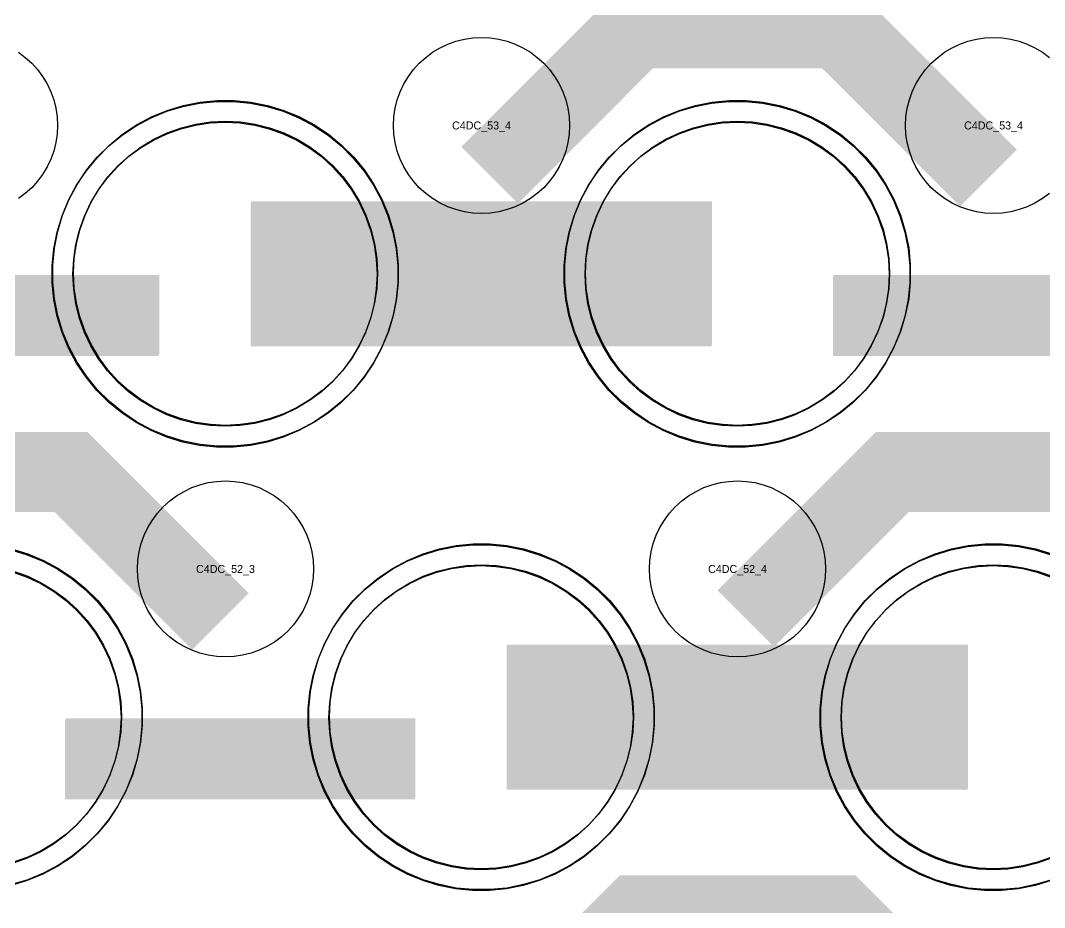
# Model space of a CAD drawing. Extents: x -11880 to 11880, y -14992 to 14992.
# Drawn here: x -10864.1 to -10544.1, y -7693.8 to -7416.7 of the extents above; entities that cross this region are included whole.
import ezdxf
from ezdxf.enums import TextEntityAlignment as Align

# ---------------------------------------------------------------- set-up
doc = ezdxf.new("R2010")
doc.units = 0
doc.header["$MEASUREMENT"] = 0
for name, color, linetype in [('GDS_775_DT_237', 138, 'CONTINUOUS'), ('RDL1_FS', 34, 'CONTINUOUS'), ('RDL_BS', 160, 'CONTINUOUS')]:
    doc.layers.add(name, color=color, linetype=linetype)

msp = doc.modelspace()

# ---------------------------------------------------------------- linework, layer by layer
at = {"layer": 'RDL1_FS', "color": 241, "true_color": 0xf7abae}
for points in [[(-10800.149, -7543.461), (-10804.806, -7543.232), (-10809.417, -7542.548), (-10813.94, -7541.416), (-10818.33, -7539.844), (-10822.544, -7537.852), (-10826.544, -7535.454), (-10830.289, -7532.676), (-10833.743, -7529.546), (-10836.873, -7526.092), (-10839.651, -7522.347), (-10842.049, -7518.347), (-10844.041, -7514.133), (-10845.613, -7509.743), (-10846.745, -7505.22), (-10847.429, -7500.609), (-10847.658, -7495.952), (-10847.429, -7491.295), (-10846.745, -7486.684), (-10845.613, -7482.161), (-10844.041, -7477.771), (-10842.049, -7473.557), (-10839.651, -7469.557), (-10836.873, -7465.812), (-10833.743, -7462.358), (-10830.289, -7459.228), (-10826.544, -7456.45), (-10822.544, -7454.052), (-10818.33, -7452.06), (-10813.94, -7450.488), (-10809.417, -7449.356), (-10804.806, -7448.672), (-10800.149, -7448.443), (-10795.492, -7448.672), (-10790.881, -7449.356), (-10786.358, -7450.488), (-10781.968, -7452.06), (-10777.754, -7454.052), (-10773.754, -7456.45), (-10770.009, -7459.228), (-10766.555, -7462.358), (-10763.425, -7465.812), (-10760.647, -7469.557), (-10758.249, -7473.557), (-10756.257, -7477.771), (-10754.685, -7482.161), (-10753.553, -7486.684), (-10752.869, -7491.295), (-10752.64, -7495.952), (-10752.869, -7500.609), (-10753.553, -7505.22), (-10754.685, -7509.743), (-10756.257, -7514.133), (-10758.249, -7518.347), (-10760.647, -7522.347), (-10763.425, -7526.092), (-10766.555, -7529.546), (-10770.009, -7532.676), (-10773.754, -7535.454), (-10777.754, -7537.852), (-10781.968, -7539.844), (-10786.358, -7541.416), (-10790.881, -7542.548), (-10795.492, -7543.232)], [(-10640.149, -7543.461), (-10644.806, -7543.232), (-10649.417, -7542.548), (-10653.94, -7541.416), (-10658.33, -7539.844), (-10662.544, -7537.852), (-10666.544, -7535.454), (-10670.289, -7532.676), (-10673.743, -7529.546), (-10676.873, -7526.092), (-10679.651, -7522.347), (-10682.049, -7518.347), (-10684.041, -7514.133), (-10685.613, -7509.743), (-10686.745, -7505.22), (-10687.429, -7500.609), (-10687.658, -7495.952), (-10687.429, -7491.295), (-10686.745, -7486.684), (-10685.613, -7482.161), (-10684.041, -7477.771), (-10682.049, -7473.557), (-10679.651, -7469.557), (-10676.873, -7465.812), (-10673.743, -7462.358), (-10670.289, -7459.228), (-10666.544, -7456.45), (-10662.544, -7454.052), (-10658.33, -7452.06), (-10653.94, -7450.488), (-10649.417, -7449.356), (-10644.806, -7448.672), (-10640.149, -7448.443), (-10635.492, -7448.672), (-10630.881, -7449.356), (-10626.358, -7450.488), (-10621.968, -7452.06), (-10617.754, -7454.052), (-10613.754, -7456.45), (-10610.009, -7459.228), (-10606.555, -7462.358), (-10603.425, -7465.812), (-10600.647, -7469.557), (-10598.249, -7473.557), (-10596.257, -7477.771), (-10594.685, -7482.161), (-10593.553, -7486.684), (-10592.869, -7491.295), (-10592.64, -7495.952), (-10592.869, -7500.609), (-10593.553, -7505.22), (-10594.685, -7509.743), (-10596.257, -7514.133), (-10598.249, -7518.347), (-10600.647, -7522.347), (-10603.425, -7526.092), (-10606.555, -7529.546), (-10610.009, -7532.676), (-10613.754, -7535.454), (-10617.754, -7537.852), (-10621.968, -7539.844), (-10626.358, -7541.416), (-10630.881, -7542.548), (-10635.492, -7543.232)], [(-10720.149, -7682.026), (-10724.806, -7681.797), (-10729.417, -7681.113), (-10733.94, -7679.981), (-10738.33, -7678.409), (-10742.544, -7676.417), (-10746.544, -7674.019), (-10750.289, -7671.241), (-10753.743, -7668.111), (-10756.873, -7664.657), (-10759.651, -7660.912), (-10762.049, -7656.912), (-10764.041, -7652.698), (-10765.613, -7648.308), (-10766.745, -7643.785), (-10767.429, -7639.174), (-10767.658, -7634.517), (-10767.429, -7629.86), (-10766.745, -7625.249), (-10765.613, -7620.726), (-10764.041, -7616.336), (-10762.049, -7612.122), (-10759.651, -7608.122), (-10756.873, -7604.377), (-10753.743, -7600.923), (-10750.289, -7597.793), (-10746.544, -7595.015), (-10742.544, -7592.617), (-10738.33, -7590.625), (-10733.94, -7589.053), (-10729.417, -7587.921), (-10724.806, -7587.237), (-10720.149, -7587.008), (-10715.492, -7587.237), (-10710.881, -7587.921), (-10706.358, -7589.053), (-10701.968, -7590.625), (-10697.754, -7592.617), (-10693.754, -7595.015), (-10690.009, -7597.793), (-10686.555, -7600.923), (-10683.425, -7604.377), (-10680.647, -7608.122), (-10678.249, -7612.122), (-10676.257, -7616.336), (-10674.685, -7620.726), (-10673.553, -7625.249), (-10672.869, -7629.86), (-10672.64, -7634.517), (-10672.869, -7639.174), (-10673.553, -7643.785), (-10674.685, -7648.308), (-10676.257, -7652.698), (-10678.249, -7656.912), (-10680.647, -7660.912), (-10683.425, -7664.657), (-10686.555, -7668.111), (-10690.009, -7671.241), (-10693.754, -7674.019), (-10697.754, -7676.417), (-10701.968, -7678.409), (-10706.358, -7679.981), (-10710.881, -7681.113), (-10715.492, -7681.797)]]:
    msp.add_lwpolyline(points, close=True, dxfattribs=at)
at = {"layer": 'RDL1_FS'}
for points in [[(-10800, -7543.179), (-10804.657, -7542.95), (-10809.268, -7542.266), (-10813.791, -7541.134), (-10818.181, -7539.562), (-10822.395, -7537.57), (-10826.395, -7535.172), (-10830.14, -7532.394), (-10833.594, -7529.264), (-10836.724, -7525.81), (-10839.502, -7522.065), (-10841.9, -7518.065), (-10843.892, -7513.851), (-10845.464, -7509.461), (-10846.596, -7504.938), (-10847.28, -7500.327), (-10847.509, -7495.67), (-10847.28, -7491.013), (-10846.596, -7486.402), (-10845.464, -7481.879), (-10843.892, -7477.489), (-10841.9, -7473.275), (-10839.502, -7469.275), (-10836.724, -7465.53), (-10833.594, -7462.076), (-10830.14, -7458.946), (-10826.395, -7456.168), (-10822.395, -7453.77), (-10818.181, -7451.778), (-10813.791, -7450.206), (-10809.268, -7449.074), (-10804.657, -7448.39), (-10800, -7448.161), (-10795.343, -7448.39), (-10790.732, -7449.074), (-10786.209, -7450.206), (-10781.819, -7451.778), (-10777.605, -7453.77), (-10773.605, -7456.168), (-10769.86, -7458.946), (-10766.406, -7462.076), (-10763.276, -7465.53), (-10760.498, -7469.275), (-10758.1, -7473.275), (-10756.108, -7477.489), (-10754.536, -7481.879), (-10753.404, -7486.402), (-10752.72, -7491.013), (-10752.491, -7495.67), (-10752.72, -7500.327), (-10753.404, -7504.938), (-10754.536, -7509.461), (-10756.108, -7513.851), (-10758.1, -7518.065), (-10760.498, -7522.065), (-10763.276, -7525.81), (-10766.406, -7529.264), (-10769.86, -7532.394), (-10773.605, -7535.172), (-10777.605, -7537.57), (-10781.819, -7539.562), (-10786.209, -7541.134), (-10790.732, -7542.266), (-10795.343, -7542.95)], [(-10640, -7543.179), (-10644.657, -7542.95), (-10649.268, -7542.266), (-10653.791, -7541.134), (-10658.181, -7539.562), (-10662.395, -7537.57), (-10666.395, -7535.172), (-10670.14, -7532.394), (-10673.594, -7529.264), (-10676.724, -7525.81), (-10679.502, -7522.065), (-10681.9, -7518.065), (-10683.892, -7513.851), (-10685.464, -7509.461), (-10686.596, -7504.938), (-10687.28, -7500.327), (-10687.509, -7495.67), (-10687.28, -7491.013), (-10686.596, -7486.402), (-10685.464, -7481.879), (-10683.892, -7477.489), (-10681.9, -7473.275), (-10679.502, -7469.275), (-10676.724, -7465.53), (-10673.594, -7462.076), (-10670.14, -7458.946), (-10666.395, -7456.168), (-10662.395, -7453.77), (-10658.181, -7451.778), (-10653.791, -7450.206), (-10649.268, -7449.074), (-10644.657, -7448.39), (-10640, -7448.161), (-10635.343, -7448.39), (-10630.732, -7449.074), (-10626.209, -7450.206), (-10621.819, -7451.778), (-10617.605, -7453.77), (-10613.605, -7456.168), (-10609.86, -7458.946), (-10606.406, -7462.076), (-10603.276, -7465.53), (-10600.498, -7469.275), (-10598.1, -7473.275), (-10596.108, -7477.489), (-10594.536, -7481.879), (-10593.404, -7486.402), (-10592.72, -7491.013), (-10592.491, -7495.67), (-10592.72, -7500.327), (-10593.404, -7504.938), (-10594.536, -7509.461), (-10596.108, -7513.851), (-10598.1, -7518.065), (-10600.498, -7522.065), (-10603.276, -7525.81), (-10606.406, -7529.264), (-10609.86, -7532.394), (-10613.605, -7535.172), (-10617.605, -7537.57), (-10621.819, -7539.562), (-10626.209, -7541.134), (-10630.732, -7542.266), (-10635.343, -7542.95)], [(-10720, -7681.744), (-10724.657, -7681.515), (-10729.268, -7680.831), (-10733.791, -7679.699), (-10738.181, -7678.127), (-10742.395, -7676.135), (-10746.395, -7673.737), (-10750.14, -7670.959), (-10753.594, -7667.829), (-10756.724, -7664.375), (-10759.502, -7660.63), (-10761.9, -7656.63), (-10763.892, -7652.416), (-10765.464, -7648.026), (-10766.596, -7643.503), (-10767.28, -7638.892), (-10767.509, -7634.235), (-10767.28, -7629.578), (-10766.596, -7624.967), (-10765.464, -7620.444), (-10763.892, -7616.054), (-10761.9, -7611.84), (-10759.502, -7607.84), (-10756.724, -7604.095), (-10753.594, -7600.641), (-10750.14, -7597.511), (-10746.395, -7594.733), (-10742.395, -7592.335), (-10738.181, -7590.343), (-10733.791, -7588.771), (-10729.268, -7587.639), (-10724.657, -7586.955), (-10720, -7586.726), (-10715.343, -7586.955), (-10710.732, -7587.639), (-10706.209, -7588.771), (-10701.819, -7590.343), (-10697.605, -7592.335), (-10693.605, -7594.733), (-10689.86, -7597.511), (-10686.406, -7600.641), (-10683.276, -7604.095), (-10680.498, -7607.84), (-10678.1, -7611.84), (-10676.108, -7616.054), (-10674.536, -7620.444), (-10673.404, -7624.967), (-10672.72, -7629.578), (-10672.491, -7634.235), (-10672.72, -7638.892), (-10673.404, -7643.503), (-10674.536, -7648.026), (-10676.108, -7652.416), (-10678.1, -7656.63), (-10680.498, -7660.63), (-10683.276, -7664.375), (-10686.406, -7667.829), (-10689.86, -7670.959), (-10693.605, -7673.737), (-10697.605, -7676.135), (-10701.819, -7678.127), (-10706.209, -7679.699), (-10710.732, -7680.831), (-10715.343, -7681.515)]]:
    msp.add_lwpolyline(points, close=True, dxfattribs=at)
at = {"layer": 'RDL1_FS', "color": 241, "true_color": 0xf7abae}
for points in [[(-10792.147, -7495.952, 45, 45, 0), (-10720.147, -7495.952, 45, 45, 0)], [(-10720.147, -7495.952, 45, 45, 0), (-10648.147, -7495.952, 45, 45, 0)], [(-10712.147, -7634.517, 45, 45, 0), (-10640.147, -7634.517, 45, 45, 0)], [(-10640.147, -7634.517, 45, 45, 0), (-10568.147, -7634.517, 45, 45, 0)]]:
    msp.add_lwpolyline(points, format="xyseb", dxfattribs=at)
at = {"layer": 'RDL1_FS'}
for points in [[(-10791.998, -7495.67, 45, 45, 0), (-10719.998, -7495.67, 45, 45, 0)], [(-10719.998, -7495.67, 45, 45, 0), (-10647.998, -7495.67, 45, 45, 0)], [(-10711.998, -7634.235, 45, 45, 0), (-10639.998, -7634.235, 45, 45, 0)], [(-10639.998, -7634.235, 45, 45, 0), (-10567.998, -7634.235, 45, 45, 0)]]:
    msp.add_lwpolyline(points, format="xyseb", dxfattribs=at)
at = {"layer": 'RDL1_FS', "color": 241, "true_color": 0xf7abae}
for points in [[(-10541.968, -7678.409), (-10546.358, -7679.981), (-10550.881, -7681.113), (-10555.492, -7681.797), (-10560.149, -7682.026), (-10564.806, -7681.797), (-10569.417, -7681.113), (-10573.94, -7679.981), (-10578.33, -7678.409), (-10582.544, -7676.417), (-10586.544, -7674.019), (-10590.289, -7671.241), (-10593.743, -7668.111), (-10596.873, -7664.657), (-10599.651, -7660.912), (-10602.049, -7656.912), (-10604.041, -7652.698), (-10605.613, -7648.308), (-10606.745, -7643.785), (-10607.429, -7639.174), (-10607.658, -7634.517), (-10607.429, -7629.86), (-10606.745, -7625.249), (-10605.613, -7620.726), (-10604.041, -7616.336), (-10602.049, -7612.122), (-10599.651, -7608.122), (-10596.873, -7604.377), (-10593.743, -7600.923), (-10590.289, -7597.793), (-10586.544, -7595.015), (-10582.544, -7592.617), (-10578.33, -7590.625), (-10573.94, -7589.053), (-10569.417, -7587.921), (-10564.806, -7587.237), (-10560.149, -7587.008), (-10555.492, -7587.237), (-10550.881, -7587.921), (-10546.358, -7589.053), (-10541.968, -7590.625)], [(-10866.358, -7589.053), (-10861.968, -7590.625), (-10857.754, -7592.617), (-10853.754, -7595.015), (-10850.009, -7597.793), (-10846.555, -7600.923), (-10843.425, -7604.377), (-10840.647, -7608.122), (-10838.249, -7612.122), (-10836.257, -7616.336), (-10834.685, -7620.726), (-10833.553, -7625.249), (-10832.869, -7629.86), (-10832.64, -7634.517), (-10832.869, -7639.174), (-10833.553, -7643.785), (-10834.685, -7648.308), (-10836.257, -7652.698), (-10838.249, -7656.912), (-10840.647, -7660.912), (-10843.425, -7664.657), (-10846.555, -7668.111), (-10850.009, -7671.241), (-10853.754, -7674.019), (-10857.754, -7676.417), (-10861.968, -7678.409), (-10866.358, -7679.981)]]:
    msp.add_lwpolyline(points, dxfattribs=at)
at = {"layer": 'RDL1_FS'}
for points in [[(-10541.819, -7678.127), (-10546.209, -7679.699), (-10550.732, -7680.831), (-10555.343, -7681.515), (-10560, -7681.744), (-10564.657, -7681.515), (-10569.268, -7680.831), (-10573.791, -7679.699), (-10578.181, -7678.127), (-10582.395, -7676.135), (-10586.395, -7673.737), (-10590.14, -7670.959), (-10593.594, -7667.829), (-10596.724, -7664.375), (-10599.502, -7660.63), (-10601.9, -7656.63), (-10603.892, -7652.416), (-10605.464, -7648.026), (-10606.596, -7643.503), (-10607.28, -7638.892), (-10607.509, -7634.235), (-10607.28, -7629.578), (-10606.596, -7624.967), (-10605.464, -7620.444), (-10603.892, -7616.054), (-10601.9, -7611.84), (-10599.502, -7607.84), (-10596.724, -7604.095), (-10593.594, -7600.641), (-10590.14, -7597.511), (-10586.395, -7594.733), (-10582.395, -7592.335), (-10578.181, -7590.343), (-10573.791, -7588.771), (-10569.268, -7587.639), (-10564.657, -7586.955), (-10560, -7586.726), (-10555.343, -7586.955), (-10550.732, -7587.639), (-10546.209, -7588.771), (-10541.819, -7590.343)], [(-10866.209, -7588.771), (-10861.819, -7590.343), (-10857.605, -7592.335), (-10853.605, -7594.733), (-10849.86, -7597.511), (-10846.406, -7600.641), (-10843.276, -7604.095), (-10840.498, -7607.84), (-10838.1, -7611.84), (-10836.108, -7616.054), (-10834.536, -7620.444), (-10833.404, -7624.967), (-10832.72, -7629.578), (-10832.491, -7634.235), (-10832.72, -7638.892), (-10833.404, -7643.503), (-10834.536, -7648.026), (-10836.108, -7652.416), (-10838.1, -7656.63), (-10840.498, -7660.63), (-10843.276, -7664.375), (-10846.406, -7667.829), (-10849.86, -7670.959), (-10853.605, -7673.737), (-10857.605, -7676.135), (-10861.819, -7678.127), (-10866.209, -7679.699)]]:
    msp.add_lwpolyline(points, dxfattribs=at)
at = {"layer": 'RDL_BS'}
for points in [[(-10717.438, -7464.984, 25, 25, 0), (-10671.623, -7419.169, 25, 25, 0), (-10638.07, -7419.169, 25, 25, 0)], [(-10561.599, -7465.883, 25, 25, 0), (-10608.313, -7419.169, 25, 25, 0), (-10638.071, -7419.169, 25, 25, 0)], [(-10929.984, -7508.683, 25, 25, 0), (-10820.719, -7508.683, 25, 25, 0)], [(-10609.984, -7508.683, 25, 25, 0), (-10500.719, -7508.683, 25, 25, 0)], [(-10801.599, -7604.448, 25, 25, 0), (-10848.313, -7557.734, 25, 25, 0), (-10878.071, -7557.734, 25, 25, 0)], [(-10637.438, -7603.549, 25, 25, 0), (-10591.623, -7557.734, 25, 25, 0), (-10558.07, -7557.734, 25, 25, 0)], [(-10481.599, -7604.448, 25, 25, 0), (-10528.313, -7557.734, 25, 25, 0), (-10558.071, -7557.734, 25, 25, 0)], [(-10849.984, -7647.248, 25, 25, 0), (-10740.719, -7647.248, 25, 25, 0)], [(-10717.438, -7742.109, 25, 25, 0), (-10671.623, -7696.294, 25, 25, 0), (-10638.07, -7696.294, 25, 25, 0)], [(-10561.599, -7743.008, 25, 25, 0), (-10608.313, -7696.294, 25, 25, 0), (-10638.071, -7696.294, 25, 25, 0)]]:
    msp.add_lwpolyline(points, format="xyseb", dxfattribs=at)
for points in [[(-10720, -7476.976), (-10722.693, -7476.844), (-10725.365, -7476.448), (-10727.984, -7475.791), (-10730.519, -7474.884), (-10732.956, -7473.732), (-10735.28, -7472.339), (-10737.443, -7470.736), (-10739.442, -7468.924), (-10741.254, -7466.925), (-10742.857, -7464.762), (-10744.25, -7462.438), (-10745.402, -7460.001), (-10746.309, -7457.466), (-10746.966, -7454.847), (-10747.362, -7452.175), (-10747.494, -7449.482), (-10747.362, -7446.789), (-10746.966, -7444.117), (-10746.309, -7441.498), (-10745.402, -7438.963), (-10744.25, -7436.526), (-10742.857, -7434.202), (-10741.254, -7432.039), (-10739.442, -7430.04), (-10737.443, -7428.228), (-10735.28, -7426.625), (-10732.956, -7425.232), (-10730.519, -7424.08), (-10727.984, -7423.173), (-10725.365, -7422.516), (-10722.693, -7422.12), (-10720, -7421.988), (-10717.307, -7422.12), (-10714.635, -7422.516), (-10712.016, -7423.173), (-10709.481, -7424.08), (-10707.044, -7425.232), (-10704.72, -7426.625), (-10702.557, -7428.228), (-10700.558, -7430.04), (-10698.746, -7432.039), (-10697.143, -7434.202), (-10695.75, -7436.526), (-10694.598, -7438.963), (-10693.691, -7441.498), (-10693.034, -7444.117), (-10692.638, -7446.789), (-10692.506, -7449.482), (-10692.638, -7452.175), (-10693.034, -7454.847), (-10693.691, -7457.466), (-10694.598, -7460.001), (-10695.75, -7462.438), (-10697.143, -7464.762), (-10698.746, -7466.925), (-10700.558, -7468.924), (-10702.557, -7470.736), (-10704.72, -7472.339), (-10707.044, -7473.732), (-10709.481, -7474.884), (-10712.016, -7475.791), (-10714.635, -7476.448), (-10717.307, -7476.844)], [(-10802.644, -7549.67), (-10807.938, -7549.153), (-10813.165, -7548.107), (-10818.205, -7546.576), (-10823.115, -7544.545), (-10827.777, -7542.053), (-10832.191, -7539.106), (-10836.292, -7535.744), (-10840.074, -7531.962), (-10843.436, -7527.861), (-10846.383, -7523.447), (-10848.875, -7518.785), (-10850.906, -7513.875), (-10852.437, -7508.835), (-10853.483, -7503.608), (-10854, -7498.314), (-10854, -7493.026), (-10853.483, -7487.732), (-10852.437, -7482.505), (-10850.906, -7477.465), (-10848.875, -7472.555), (-10846.383, -7467.893), (-10843.436, -7463.479), (-10840.074, -7459.378), (-10836.292, -7455.596), (-10832.191, -7452.234), (-10827.777, -7449.287), (-10823.115, -7446.795), (-10818.205, -7444.764), (-10813.165, -7443.233), (-10807.938, -7442.187), (-10802.644, -7441.67), (-10797.356, -7441.67), (-10792.062, -7442.187), (-10786.835, -7443.233), (-10781.795, -7444.764), (-10776.885, -7446.795), (-10772.223, -7449.287), (-10767.809, -7452.234), (-10763.708, -7455.596), (-10759.926, -7459.378), (-10756.564, -7463.479), (-10753.617, -7467.893), (-10751.125, -7472.555), (-10749.094, -7477.465), (-10747.563, -7482.505), (-10746.517, -7487.732), (-10746, -7493.026), (-10746, -7498.314), (-10746.517, -7503.608), (-10747.563, -7508.835), (-10749.094, -7513.875), (-10751.125, -7518.785), (-10753.617, -7523.447), (-10756.564, -7527.861), (-10759.926, -7531.962), (-10763.708, -7535.744), (-10767.809, -7539.106), (-10772.223, -7542.053), (-10776.885, -7544.545), (-10781.795, -7546.576), (-10786.835, -7548.107), (-10792.062, -7549.153), (-10797.356, -7549.67)], [(-10642.644, -7549.67), (-10647.938, -7549.153), (-10653.165, -7548.107), (-10658.205, -7546.576), (-10663.115, -7544.545), (-10667.777, -7542.053), (-10672.191, -7539.106), (-10676.292, -7535.744), (-10680.074, -7531.962), (-10683.436, -7527.861), (-10686.383, -7523.447), (-10688.875, -7518.785), (-10690.906, -7513.875), (-10692.437, -7508.835), (-10693.483, -7503.608), (-10694, -7498.314), (-10694, -7493.026), (-10693.483, -7487.732), (-10692.437, -7482.505), (-10690.906, -7477.465), (-10688.875, -7472.555), (-10686.383, -7467.893), (-10683.436, -7463.479), (-10680.074, -7459.378), (-10676.292, -7455.596), (-10672.191, -7452.234), (-10667.777, -7449.287), (-10663.115, -7446.795), (-10658.205, -7444.764), (-10653.165, -7443.233), (-10647.938, -7442.187), (-10642.644, -7441.67), (-10637.356, -7441.67), (-10632.062, -7442.187), (-10626.835, -7443.233), (-10621.795, -7444.764), (-10616.885, -7446.795), (-10612.223, -7449.287), (-10607.809, -7452.234), (-10603.708, -7455.596), (-10599.926, -7459.378), (-10596.564, -7463.479), (-10593.617, -7467.893), (-10591.125, -7472.555), (-10589.094, -7477.465), (-10587.563, -7482.505), (-10586.517, -7487.732), (-10586, -7493.026), (-10586, -7498.314), (-10586.517, -7503.608), (-10587.563, -7508.835), (-10589.094, -7513.875), (-10591.125, -7518.785), (-10593.617, -7523.447), (-10596.564, -7527.861), (-10599.926, -7531.962), (-10603.708, -7535.744), (-10607.809, -7539.106), (-10612.223, -7542.053), (-10616.885, -7544.545), (-10621.795, -7546.576), (-10626.835, -7548.107), (-10632.062, -7549.153), (-10637.356, -7549.67)], [(-10800, -7615.541), (-10802.693, -7615.409), (-10805.365, -7615.013), (-10807.984, -7614.356), (-10810.519, -7613.449), (-10812.956, -7612.297), (-10815.28, -7610.904), (-10817.443, -7609.301), (-10819.442, -7607.489), (-10821.254, -7605.49), (-10822.857, -7603.327), (-10824.25, -7601.003), (-10825.402, -7598.566), (-10826.309, -7596.031), (-10826.966, -7593.412), (-10827.362, -7590.74), (-10827.494, -7588.047), (-10827.362, -7585.354), (-10826.966, -7582.682), (-10826.309, -7580.063), (-10825.402, -7577.528), (-10824.25, -7575.091), (-10822.857, -7572.767), (-10821.254, -7570.604), (-10819.442, -7568.605), (-10817.443, -7566.793), (-10815.28, -7565.19), (-10812.956, -7563.797), (-10810.519, -7562.645), (-10807.984, -7561.738), (-10805.365, -7561.081), (-10802.693, -7560.685), (-10800, -7560.553), (-10797.307, -7560.685), (-10794.635, -7561.081), (-10792.016, -7561.738), (-10789.481, -7562.645), (-10787.044, -7563.797), (-10784.72, -7565.19), (-10782.557, -7566.793), (-10780.558, -7568.605), (-10778.746, -7570.604), (-10777.143, -7572.767), (-10775.75, -7575.091), (-10774.598, -7577.528), (-10773.691, -7580.063), (-10773.034, -7582.682), (-10772.638, -7585.354), (-10772.506, -7588.047), (-10772.638, -7590.74), (-10773.034, -7593.412), (-10773.691, -7596.031), (-10774.598, -7598.566), (-10775.75, -7601.003), (-10777.143, -7603.327), (-10778.746, -7605.49), (-10780.558, -7607.489), (-10782.557, -7609.301), (-10784.72, -7610.904), (-10787.044, -7612.297), (-10789.481, -7613.449), (-10792.016, -7614.356), (-10794.635, -7615.013), (-10797.307, -7615.409)], [(-10640, -7615.541), (-10642.693, -7615.409), (-10645.365, -7615.013), (-10647.984, -7614.356), (-10650.519, -7613.449), (-10652.956, -7612.297), (-10655.28, -7610.904), (-10657.443, -7609.301), (-10659.442, -7607.489), (-10661.254, -7605.49), (-10662.857, -7603.327), (-10664.25, -7601.003), (-10665.402, -7598.566), (-10666.309, -7596.031), (-10666.966, -7593.412), (-10667.362, -7590.74), (-10667.494, -7588.047), (-10667.362, -7585.354), (-10666.966, -7582.682), (-10666.309, -7580.063), (-10665.402, -7577.528), (-10664.25, -7575.091), (-10662.857, -7572.767), (-10661.254, -7570.604), (-10659.442, -7568.605), (-10657.443, -7566.793), (-10655.28, -7565.19), (-10652.956, -7563.797), (-10650.519, -7562.645), (-10647.984, -7561.738), (-10645.365, -7561.081), (-10642.693, -7560.685), (-10640, -7560.553), (-10637.307, -7560.685), (-10634.635, -7561.081), (-10632.016, -7561.738), (-10629.481, -7562.645), (-10627.044, -7563.797), (-10624.72, -7565.19), (-10622.557, -7566.793), (-10620.558, -7568.605), (-10618.746, -7570.604), (-10617.143, -7572.767), (-10615.75, -7575.091), (-10614.598, -7577.528), (-10613.691, -7580.063), (-10613.034, -7582.682), (-10612.638, -7585.354), (-10612.506, -7588.047), (-10612.638, -7590.74), (-10613.034, -7593.412), (-10613.691, -7596.031), (-10614.598, -7598.566), (-10615.75, -7601.003), (-10617.143, -7603.327), (-10618.746, -7605.49), (-10620.558, -7607.489), (-10622.557, -7609.301), (-10624.72, -7610.904), (-10627.044, -7612.297), (-10629.481, -7613.449), (-10632.016, -7614.356), (-10634.635, -7615.013), (-10637.307, -7615.409)], [(-10722.644, -7688.235), (-10727.938, -7687.718), (-10733.165, -7686.672), (-10738.205, -7685.141), (-10743.115, -7683.11), (-10747.777, -7680.618), (-10752.191, -7677.671), (-10756.292, -7674.309), (-10760.074, -7670.527), (-10763.436, -7666.426), (-10766.383, -7662.012), (-10768.875, -7657.35), (-10770.906, -7652.44), (-10772.437, -7647.4), (-10773.483, -7642.173), (-10774, -7636.879), (-10774, -7631.591), (-10773.483, -7626.297), (-10772.437, -7621.07), (-10770.906, -7616.03), (-10768.875, -7611.12), (-10766.383, -7606.458), (-10763.436, -7602.044), (-10760.074, -7597.943), (-10756.292, -7594.161), (-10752.191, -7590.799), (-10747.777, -7587.852), (-10743.115, -7585.36), (-10738.205, -7583.329), (-10733.165, -7581.798), (-10727.938, -7580.752), (-10722.644, -7580.235), (-10717.356, -7580.235), (-10712.062, -7580.752), (-10706.835, -7581.798), (-10701.795, -7583.329), (-10696.885, -7585.36), (-10692.223, -7587.852), (-10687.809, -7590.799), (-10683.708, -7594.161), (-10679.926, -7597.943), (-10676.564, -7602.044), (-10673.617, -7606.458), (-10671.125, -7611.12), (-10669.094, -7616.03), (-10667.563, -7621.07), (-10666.517, -7626.297), (-10666, -7631.591), (-10666, -7636.879), (-10666.517, -7642.173), (-10667.563, -7647.4), (-10669.094, -7652.44), (-10671.125, -7657.35), (-10673.617, -7662.012), (-10676.564, -7666.426), (-10679.926, -7670.527), (-10683.708, -7674.309), (-10687.809, -7677.671), (-10692.223, -7680.618), (-10696.885, -7683.11), (-10701.795, -7685.141), (-10706.835, -7686.672), (-10712.062, -7687.718), (-10717.356, -7688.235)]]:
    msp.add_lwpolyline(points, close=True, dxfattribs=at)
for points in [[(-10542.557, -7470.736), (-10544.72, -7472.339), (-10547.044, -7473.732), (-10549.481, -7474.884), (-10552.016, -7475.791), (-10554.635, -7476.448), (-10557.307, -7476.844), (-10560, -7476.976), (-10562.693, -7476.844), (-10565.365, -7476.448), (-10567.984, -7475.791), (-10570.519, -7474.884), (-10572.956, -7473.732), (-10575.28, -7472.339), (-10577.443, -7470.736), (-10579.442, -7468.924), (-10581.254, -7466.925), (-10582.857, -7464.762), (-10584.25, -7462.438), (-10585.402, -7460.001), (-10586.309, -7457.466), (-10586.966, -7454.847), (-10587.362, -7452.175), (-10587.494, -7449.482), (-10587.362, -7446.789), (-10586.966, -7444.117), (-10586.309, -7441.498), (-10585.402, -7438.963), (-10584.25, -7436.526), (-10582.857, -7434.202), (-10581.254, -7432.039), (-10579.442, -7430.04), (-10577.443, -7428.228), (-10575.28, -7426.625), (-10572.956, -7425.232), (-10570.519, -7424.08), (-10567.984, -7423.173), (-10565.365, -7422.516), (-10562.693, -7422.12), (-10560, -7421.988), (-10557.307, -7422.12), (-10554.635, -7422.516), (-10552.016, -7423.173), (-10549.481, -7424.08), (-10547.044, -7425.232), (-10544.72, -7426.625), (-10542.557, -7428.228)], [(-10864.72, -7426.625), (-10862.557, -7428.228), (-10860.558, -7430.04), (-10858.746, -7432.039), (-10857.143, -7434.202), (-10855.75, -7436.526), (-10854.598, -7438.963), (-10853.691, -7441.498), (-10853.034, -7444.117), (-10852.638, -7446.789), (-10852.506, -7449.482), (-10852.638, -7452.175), (-10853.034, -7454.847), (-10853.691, -7457.466), (-10854.598, -7460.001), (-10855.75, -7462.438), (-10857.143, -7464.762), (-10858.746, -7466.925), (-10860.558, -7468.924), (-10862.557, -7470.736), (-10864.72, -7472.339)], [(-10541.795, -7685.141), (-10546.835, -7686.672), (-10552.062, -7687.718), (-10557.356, -7688.235), (-10562.644, -7688.235), (-10567.938, -7687.718), (-10573.165, -7686.672), (-10578.205, -7685.141), (-10583.115, -7683.11), (-10587.777, -7680.618), (-10592.191, -7677.671), (-10596.292, -7674.309), (-10600.074, -7670.527), (-10603.436, -7666.426), (-10606.383, -7662.012), (-10608.875, -7657.35), (-10610.906, -7652.44), (-10612.437, -7647.4), (-10613.483, -7642.173), (-10614, -7636.879), (-10614, -7631.591), (-10613.483, -7626.297), (-10612.437, -7621.07), (-10610.906, -7616.03), (-10608.875, -7611.12), (-10606.383, -7606.458), (-10603.436, -7602.044), (-10600.074, -7597.943), (-10596.292, -7594.161), (-10592.191, -7590.799), (-10587.777, -7587.852), (-10583.115, -7585.36), (-10578.205, -7583.329), (-10573.165, -7581.798), (-10567.938, -7580.752), (-10562.644, -7580.235), (-10557.356, -7580.235), (-10552.062, -7580.752), (-10546.835, -7581.798), (-10541.795, -7583.329)], [(-10866.835, -7581.798), (-10861.795, -7583.329), (-10856.885, -7585.36), (-10852.223, -7587.852), (-10847.809, -7590.799), (-10843.708, -7594.161), (-10839.926, -7597.943), (-10836.564, -7602.044), (-10833.617, -7606.458), (-10831.125, -7611.12), (-10829.094, -7616.03), (-10827.563, -7621.07), (-10826.517, -7626.297), (-10826, -7631.591), (-10826, -7636.879), (-10826.517, -7642.173), (-10827.563, -7647.4), (-10829.094, -7652.44), (-10831.125, -7657.35), (-10833.617, -7662.012), (-10836.564, -7666.426), (-10839.926, -7670.527), (-10843.708, -7674.309), (-10847.809, -7677.671), (-10852.223, -7680.618), (-10856.885, -7683.11), (-10861.795, -7685.141), (-10866.835, -7686.672)]]:
    msp.add_lwpolyline(points, dxfattribs=at)
at = {"layer": 'RDL_BS', "color": 241, "true_color": 0xf7abae}
for points in [[(-10802.793, -7549.952), (-10808.087, -7549.435), (-10813.314, -7548.389), (-10818.354, -7546.858), (-10823.264, -7544.827), (-10827.926, -7542.335), (-10832.34, -7539.388), (-10836.441, -7536.026), (-10840.223, -7532.244), (-10843.585, -7528.143), (-10846.532, -7523.729), (-10849.024, -7519.067), (-10851.055, -7514.157), (-10852.586, -7509.117), (-10853.632, -7503.89), (-10854.149, -7498.596), (-10854.149, -7493.308), (-10853.632, -7488.014), (-10852.586, -7482.787), (-10851.055, -7477.747), (-10849.024, -7472.837), (-10846.532, -7468.175), (-10843.585, -7463.761), (-10840.223, -7459.66), (-10836.441, -7455.878), (-10832.34, -7452.516), (-10827.926, -7449.569), (-10823.264, -7447.077), (-10818.354, -7445.046), (-10813.314, -7443.515), (-10808.087, -7442.469), (-10802.793, -7441.952), (-10797.505, -7441.952), (-10792.211, -7442.469), (-10786.984, -7443.515), (-10781.944, -7445.046), (-10777.034, -7447.077), (-10772.372, -7449.569), (-10767.958, -7452.516), (-10763.857, -7455.878), (-10760.075, -7459.66), (-10756.713, -7463.761), (-10753.766, -7468.175), (-10751.274, -7472.837), (-10749.243, -7477.747), (-10747.712, -7482.787), (-10746.666, -7488.014), (-10746.149, -7493.308), (-10746.149, -7498.596), (-10746.666, -7503.89), (-10747.712, -7509.117), (-10749.243, -7514.157), (-10751.274, -7519.067), (-10753.766, -7523.729), (-10756.713, -7528.143), (-10760.075, -7532.244), (-10763.857, -7536.026), (-10767.958, -7539.388), (-10772.372, -7542.335), (-10777.034, -7544.827), (-10781.944, -7546.858), (-10786.984, -7548.389), (-10792.211, -7549.435), (-10797.505, -7549.952)], [(-10642.793, -7549.952), (-10648.087, -7549.435), (-10653.314, -7548.389), (-10658.354, -7546.858), (-10663.264, -7544.827), (-10667.926, -7542.335), (-10672.34, -7539.388), (-10676.441, -7536.026), (-10680.223, -7532.244), (-10683.585, -7528.143), (-10686.532, -7523.729), (-10689.024, -7519.067), (-10691.055, -7514.157), (-10692.586, -7509.117), (-10693.632, -7503.89), (-10694.149, -7498.596), (-10694.149, -7493.308), (-10693.632, -7488.014), (-10692.586, -7482.787), (-10691.055, -7477.747), (-10689.024, -7472.837), (-10686.532, -7468.175), (-10683.585, -7463.761), (-10680.223, -7459.66), (-10676.441, -7455.878), (-10672.34, -7452.516), (-10667.926, -7449.569), (-10663.264, -7447.077), (-10658.354, -7445.046), (-10653.314, -7443.515), (-10648.087, -7442.469), (-10642.793, -7441.952), (-10637.505, -7441.952), (-10632.211, -7442.469), (-10626.984, -7443.515), (-10621.944, -7445.046), (-10617.034, -7447.077), (-10612.372, -7449.569), (-10607.958, -7452.516), (-10603.857, -7455.878), (-10600.075, -7459.66), (-10596.713, -7463.761), (-10593.766, -7468.175), (-10591.274, -7472.837), (-10589.243, -7477.747), (-10587.712, -7482.787), (-10586.666, -7488.014), (-10586.149, -7493.308), (-10586.149, -7498.596), (-10586.666, -7503.89), (-10587.712, -7509.117), (-10589.243, -7514.157), (-10591.274, -7519.067), (-10593.766, -7523.729), (-10596.713, -7528.143), (-10600.075, -7532.244), (-10603.857, -7536.026), (-10607.958, -7539.388), (-10612.372, -7542.335), (-10617.034, -7544.827), (-10621.944, -7546.858), (-10626.984, -7548.389), (-10632.211, -7549.435), (-10637.505, -7549.952)], [(-10722.793, -7688.517), (-10728.087, -7688), (-10733.314, -7686.954), (-10738.354, -7685.423), (-10743.264, -7683.392), (-10747.926, -7680.9), (-10752.34, -7677.953), (-10756.441, -7674.591), (-10760.223, -7670.809), (-10763.585, -7666.708), (-10766.532, -7662.294), (-10769.024, -7657.632), (-10771.055, -7652.722), (-10772.586, -7647.682), (-10773.632, -7642.455), (-10774.149, -7637.161), (-10774.149, -7631.873), (-10773.632, -7626.579), (-10772.586, -7621.352), (-10771.055, -7616.312), (-10769.024, -7611.402), (-10766.532, -7606.74), (-10763.585, -7602.326), (-10760.223, -7598.225), (-10756.441, -7594.443), (-10752.34, -7591.081), (-10747.926, -7588.134), (-10743.264, -7585.642), (-10738.354, -7583.611), (-10733.314, -7582.08), (-10728.087, -7581.034), (-10722.793, -7580.517), (-10717.505, -7580.517), (-10712.211, -7581.034), (-10706.984, -7582.08), (-10701.944, -7583.611), (-10697.034, -7585.642), (-10692.372, -7588.134), (-10687.958, -7591.081), (-10683.857, -7594.443), (-10680.075, -7598.225), (-10676.713, -7602.326), (-10673.766, -7606.74), (-10671.274, -7611.402), (-10669.243, -7616.312), (-10667.712, -7621.352), (-10666.666, -7626.579), (-10666.149, -7631.873), (-10666.149, -7637.161), (-10666.666, -7642.455), (-10667.712, -7647.682), (-10669.243, -7652.722), (-10671.274, -7657.632), (-10673.766, -7662.294), (-10676.713, -7666.708), (-10680.075, -7670.809), (-10683.857, -7674.591), (-10687.958, -7677.953), (-10692.372, -7680.9), (-10697.034, -7683.392), (-10701.944, -7685.423), (-10706.984, -7686.954), (-10712.211, -7688), (-10717.505, -7688.517)]]:
    msp.add_lwpolyline(points, close=True, dxfattribs=at)
for points in [[(-10930.133, -7508.965, 25, 25, 0), (-10820.868, -7508.965, 25, 25, 0)], [(-10610.133, -7508.965, 25, 25, 0), (-10500.868, -7508.965, 25, 25, 0)], [(-10850.133, -7647.53, 25, 25, 0), (-10740.868, -7647.53, 25, 25, 0)]]:
    msp.add_lwpolyline(points, format="xyseb", dxfattribs=at)
for points in [[(-10541.944, -7685.423), (-10546.984, -7686.954), (-10552.211, -7688), (-10557.505, -7688.517), (-10562.793, -7688.517), (-10568.087, -7688), (-10573.314, -7686.954), (-10578.354, -7685.423), (-10583.264, -7683.392), (-10587.926, -7680.9), (-10592.34, -7677.953), (-10596.441, -7674.591), (-10600.223, -7670.809), (-10603.585, -7666.708), (-10606.532, -7662.294), (-10609.024, -7657.632), (-10611.055, -7652.722), (-10612.586, -7647.682), (-10613.632, -7642.455), (-10614.149, -7637.161), (-10614.149, -7631.873), (-10613.632, -7626.579), (-10612.586, -7621.352), (-10611.055, -7616.312), (-10609.024, -7611.402), (-10606.532, -7606.74), (-10603.585, -7602.326), (-10600.223, -7598.225), (-10596.441, -7594.443), (-10592.34, -7591.081), (-10587.926, -7588.134), (-10583.264, -7585.642), (-10578.354, -7583.611), (-10573.314, -7582.08), (-10568.087, -7581.034), (-10562.793, -7580.517), (-10557.505, -7580.517), (-10552.211, -7581.034), (-10546.984, -7582.08), (-10541.944, -7583.611)], [(-10866.984, -7582.08), (-10861.944, -7583.611), (-10857.034, -7585.642), (-10852.372, -7588.134), (-10847.958, -7591.081), (-10843.857, -7594.443), (-10840.075, -7598.225), (-10836.713, -7602.326), (-10833.766, -7606.74), (-10831.274, -7611.402), (-10829.243, -7616.312), (-10827.712, -7621.352), (-10826.666, -7626.579), (-10826.149, -7631.873), (-10826.149, -7637.161), (-10826.666, -7642.455), (-10827.712, -7647.682), (-10829.243, -7652.722), (-10831.274, -7657.632), (-10833.766, -7662.294), (-10836.713, -7666.708), (-10840.075, -7670.809), (-10843.857, -7674.591), (-10847.958, -7677.953), (-10852.372, -7680.9), (-10857.034, -7683.392), (-10861.944, -7685.423), (-10866.984, -7686.954)]]:
    msp.add_lwpolyline(points, dxfattribs=at)

# ---------------------------------------------------------------- texts
at = {"layer": 'GDS_775_DT_237'}
for s, p in [('C4DC_53_4', (-10720, -7449.482)), ('C4DC_53_4', (-10720, -7449.482)), ('C4DC_53_4', (-10560, -7449.482)), ('C4DC_53_4', (-10560, -7449.482)), ('C4DC_52_3', (-10800, -7588.047)), ('C4DC_52_3', (-10800, -7588.047)), ('C4DC_52_4', (-10640, -7588.047)), ('C4DC_52_4', (-10640, -7588.047))]:
    msp.add_text(s, height=2.5, dxfattribs=at).set_placement(p, align=Align.MIDDLE_CENTER)

doc.saveas('drawing.dxf')
